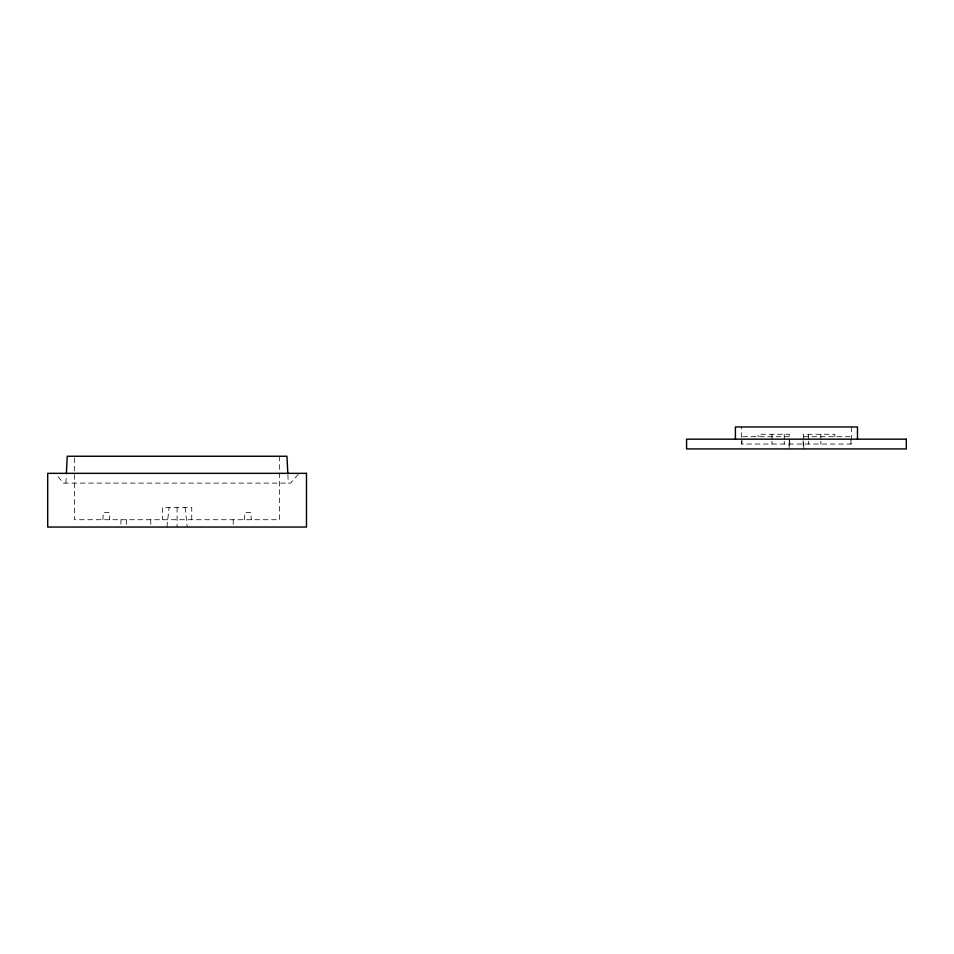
<?xml version="1.0" encoding="UTF-8"?>
<svg xmlns="http://www.w3.org/2000/svg" width="954" height="954" viewBox="0 0 954 954"><rect width="100%" height="100%" fill="white"/><g stroke="black" fill="none" stroke-linecap="round" stroke-linejoin="round"><path stroke-width="0.72" stroke-dasharray="4.77 3.58" d="M65.886 483.106L66.315 474.627M102.889 519.727L103.378 512.405L109.209 512.405L109.686 519.727M244.486 519.727L244.975 512.405L250.807 512.405L251.284 519.727M166.938 527.049L169.061 507.516M298.197 474.424L290.6 483.106L63.584 483.106L55.988 474.424M789.268 436.717L741.973 436.717L741.973 444.039M803.614 436.717L850.896 436.717L850.896 444.039M185.124 507.516L187.234 527.049M287.869 474.627L288.299 483.106M851.373 426.951L851.373 444.039L741.508 444.039L741.508 426.951M834.822 436.717L834.822 434.273L803.614 434.273L803.614 444.039M820.857 434.273L820.857 439.854M820.857 441.249L820.857 444.039M808.646 434.273L808.646 439.854M808.646 441.249L808.646 444.039M803.769 444.039L803.769 448.929M803.149 440.557L803.149 448.929M789.721 440.557L789.721 448.929M789.268 444.039L789.268 434.273L758.048 434.273L758.048 436.717M789.113 444.039L789.113 447.7M784.236 434.273L784.236 439.854M784.236 441.249L784.236 444.039M772.024 434.273L772.024 439.854M772.024 441.249L772.024 444.039M279.629 456.25L279.629 519.727L74.555 519.727L74.555 456.25M233.241 519.727L233.241 527.049M191.742 519.727L191.742 507.516L162.442 507.516L162.442 519.727M177.086 507.516L177.086 527.049M150.756 519.727L150.756 527.049M126.333 519.727L126.333 527.049M120.943 519.727L120.943 524.116"/><path stroke-width="1.43" d="M66.386 473.208L67.233 456.25L286.951 456.25L287.798 473.208M857.479 439.162L857.479 426.951L735.403 426.951L735.403 439.162M906.3 439.162L686.582 439.162L686.582 448.929L906.3 448.929L906.3 439.162M306.484 473.339L47.7 473.339L47.7 527.049L306.484 527.049L306.484 473.339"/></g></svg>
